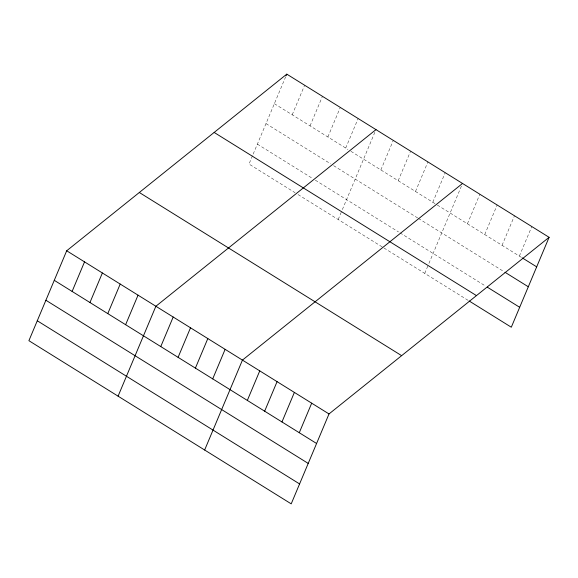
<?xml version="1.0" encoding="UTF-8"?>
<svg xmlns="http://www.w3.org/2000/svg" width="578" height="578" viewBox="0 0 578 578"><rect width="100%" height="100%" fill="white"/><g stroke="black" fill="none" stroke-linecap="round" stroke-linejoin="round"><path stroke-width="0.43" stroke-dasharray="2.89 2.17" d="M252.485 155.749L248.995 164.051L295.076 192.712M253.178 154.088L286.096 75.783M292.208 114.784L304.628 85.241M310.039 125.881L322.459 96.338M327.878 136.972L340.298 107.429M345.716 148.069L358.136 118.526M338.181 219.524L341.67 211.23M342.364 209.568L375.975 129.624M380.866 169.932L393.286 140.389M398.177 180.704L410.597 151.161M415.495 191.47L427.908 161.927M432.806 202.242L445.226 172.699M424.743 273.372L428.233 265.071M428.934 263.409L462.19 184.288M467.429 223.78L479.848 194.237M484.74 234.545L497.159 205.002M502.058 245.318L514.478 215.775M519.369 256.083L531.789 226.54M274.369 103.686L347.949 149.456M350.918 151.306L436.571 204.583M437.322 205.053L521.623 257.492M265.996 123.605L330.652 163.827M333.629 165.676L417.656 217.949M418.407 218.412L504.218 271.79M257.369 144.132L312.366 178.342M315.335 180.192L398.495 231.915M399.998 232.847L485.058 285.756M298.046 194.562L468.404 300.531"/><path stroke-width="0.87" d="M66.694 250.78L28.9 340.688L291.211 503.857L329.005 413.949L549.1 237.312L286.789 74.143L66.694 250.78L329.005 413.949M72.113 291.42L84.532 261.877M89.951 302.518L102.371 272.975M107.783 313.616L120.202 284.073M125.621 324.706L138.041 295.163M118.085 396.168L155.879 306.261L375.975 129.624M160.771 346.569L173.19 317.026M286.096 75.783L286.789 74.143M178.089 357.341L190.502 327.798M195.4 368.107L207.82 338.564M212.711 378.879L225.131 349.336M204.648 450.009L242.442 360.101L462.537 183.464M247.333 400.417L259.753 370.874M264.652 411.189L277.072 381.639M281.963 421.954L294.383 392.411M299.274 432.727L311.694 403.177M549.1 237.312L511.306 327.22L469.155 300.994M522.382 257.954L536.68 266.855M504.97 272.26L528.306 286.775M487.312 287.165L519.68 307.294M214.156 132.434L476.467 295.604M139.327 192.496L401.638 355.658M54.274 280.33L316.585 443.492M45.9 300.249L308.211 463.411M37.274 320.768L299.585 483.938"/></g></svg>
